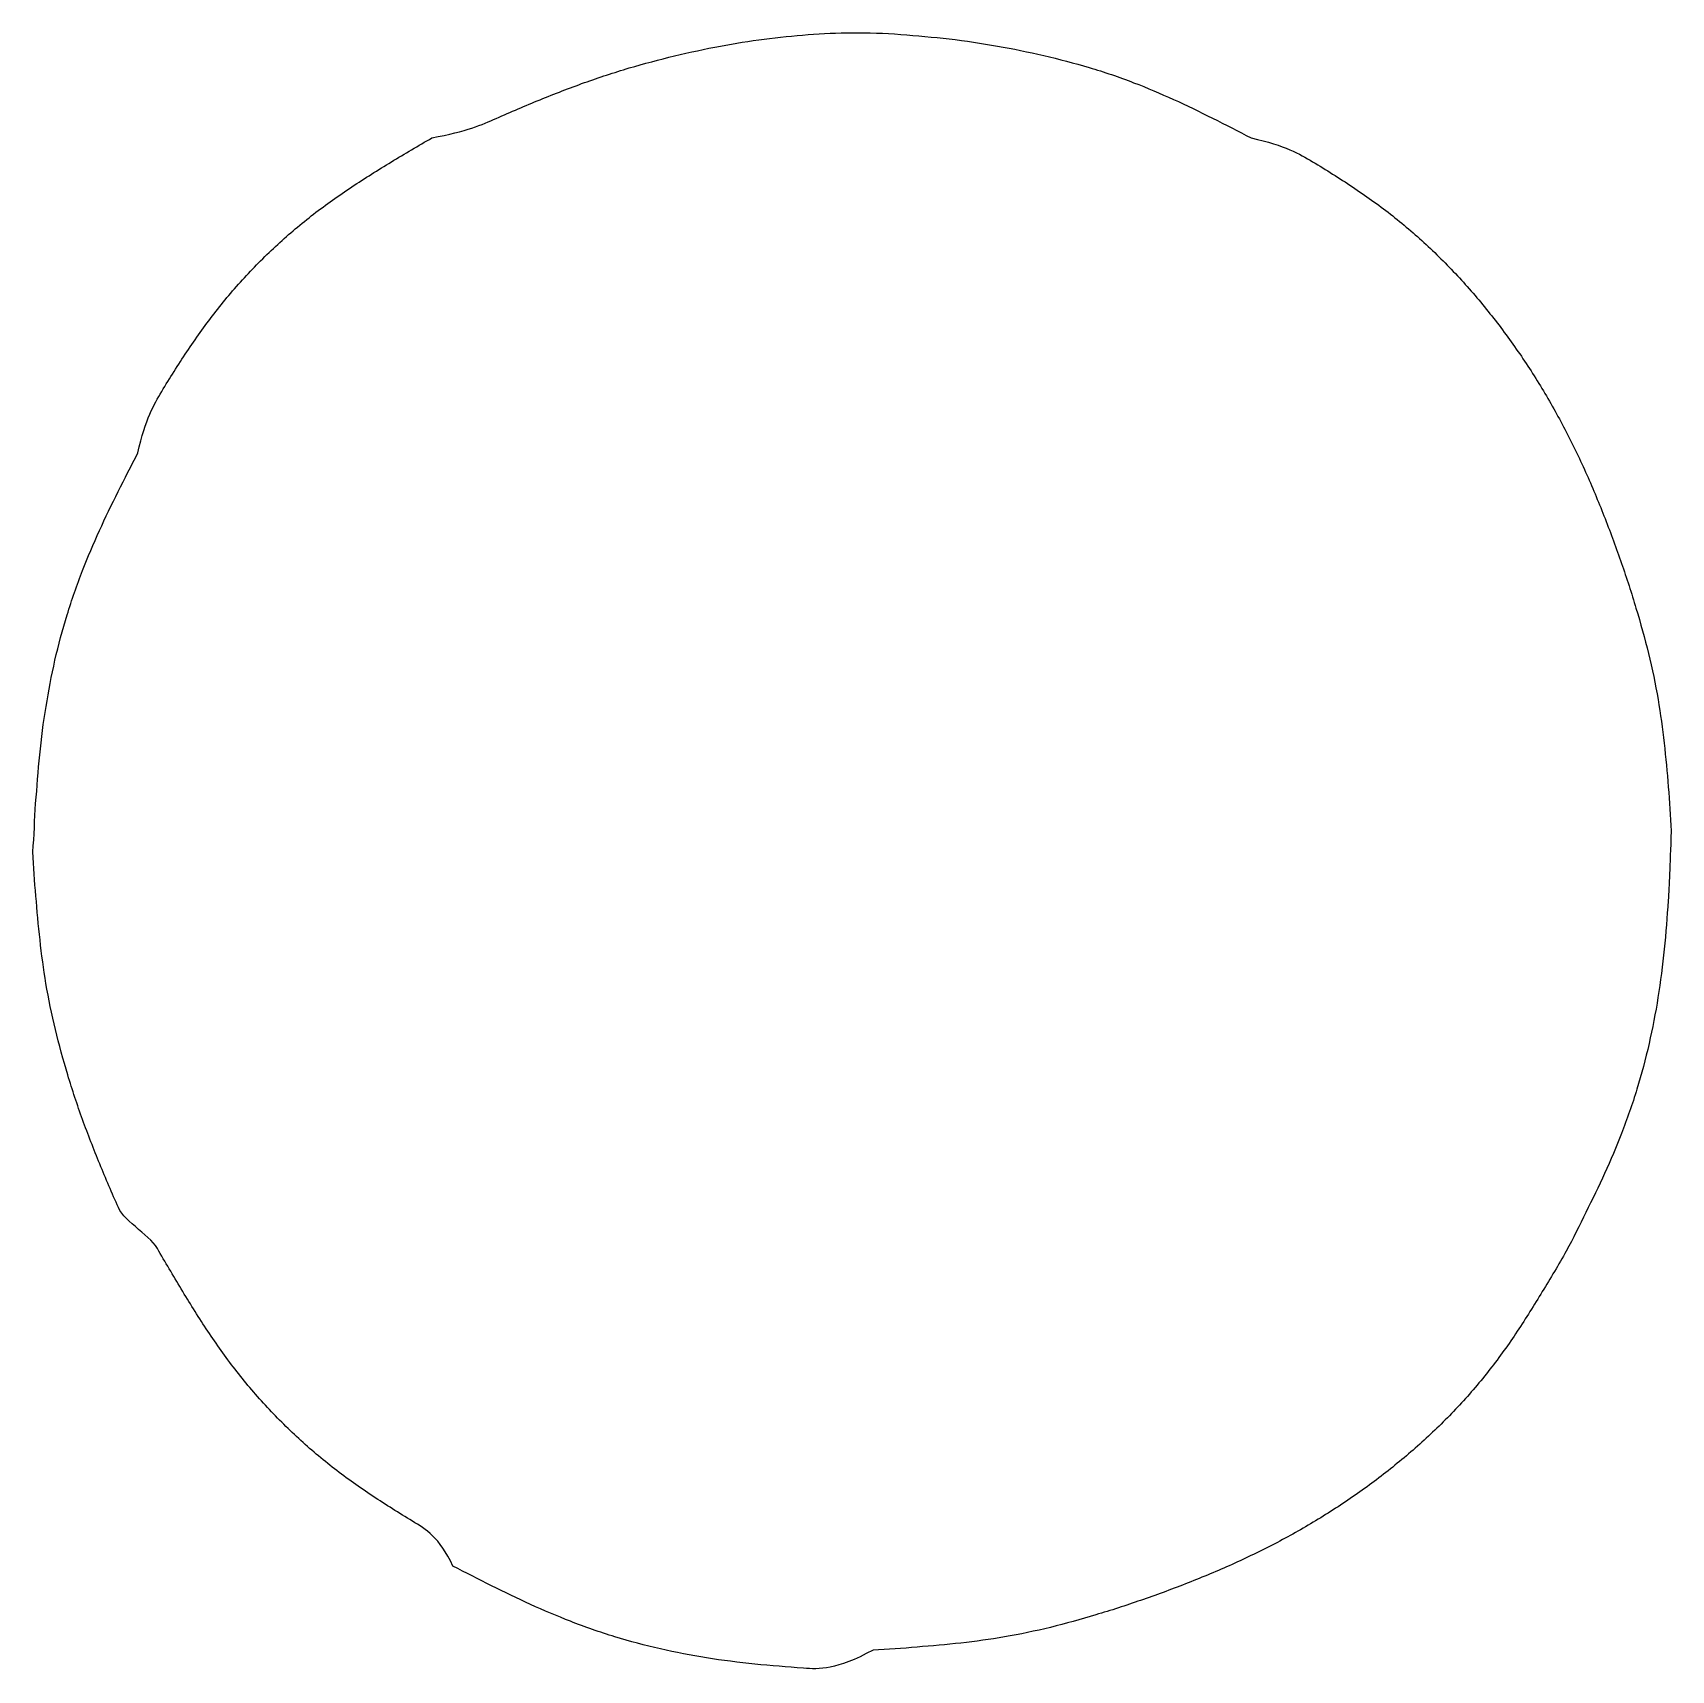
# Model space of a CAD drawing. Extents: x 594 to 1131, y 303 to 853.
# Drawn here: x 700.706 to 703.457, y 708.633 to 711.383 of the extents above; entities that cross this region are included whole.
import ezdxf

# ---------------------------------------------------------------- set-up
doc = ezdxf.new("R2010")
doc.units = 0
doc.layers.get('0').update_dxf_attribs({"linetype": 'CONTINUOUS'})

msp = doc.modelspace()

# ---------------------------------------------------------------- linework, layer by layer
at = {"color": 7}
for points in [[(701.860791, 711.360417), (701.885133, 711.364942), (701.909501, 711.368911), (701.934002, 711.372086)], [(701.934002, 711.372086), (701.958608, 711.375261), (701.983055, 711.377906), (702.007688, 711.379758)], [(702.007688, 711.379758), (702.032294, 711.382325), (702.056927, 711.382589), (702.081586, 711.382589)], [(702.081586, 711.382589), (702.108838, 711.382801), (702.136117, 711.382669), (702.163316, 711.380023)], [(702.163316, 711.380023), (702.190568, 711.377404), (702.217741, 711.375816), (702.244834, 711.372641)], [(702.244834, 711.372641), (702.27198, 711.36936), (702.299021, 711.365127), (702.325929, 711.360364)], [(701.707174, 711.32364), (701.73231, 711.330943), (701.757842, 711.337822), (701.783454, 711.343907)], [(701.783454, 711.343907), (701.809118, 711.350099), (701.834889, 711.355655), (701.860791, 711.360417)], [(702.325929, 711.360364), (702.351858, 711.355919), (702.377814, 711.350628), (702.403531, 711.344542)], [(702.403531, 711.344542), (702.429196, 711.338457), (702.454675, 711.331842), (702.479916, 711.324434)], [(701.632139, 711.299034), (701.657009, 711.307765), (701.681933, 711.315967), (701.707174, 711.32364)], [(702.479916, 711.324434), (702.505052, 711.316946), (702.530029, 711.30848), (702.554555, 711.298955)], [(701.557685, 711.27038), (701.582291, 711.280434), (701.607083, 711.289959), (701.632139, 711.299034)], [(702.554555, 711.298955), (702.577045, 711.290303), (702.599429, 711.280778), (702.621442, 711.270882)], [(701.484236, 711.239), (701.508578, 711.249848), (701.533052, 711.260431), (701.557685, 711.27038)], [(702.621442, 711.270882), (702.643403, 711.260828), (702.66531, 711.250245), (702.686979, 711.239397)], [(701.376048, 711.206271), (701.435606, 711.217384), (701.459868, 711.228232), (701.484236, 711.239)], [(702.686979, 711.239397), (702.708675, 711.228549), (702.730292, 711.217437), (702.751855, 711.206271)], [(701.30813, 711.166054), (701.330619, 711.179548), (701.353347, 711.192963), (701.376048, 711.206271)], [(702.751855, 711.206271), (702.809878, 711.193042), (702.832633, 711.179707), (702.855175, 711.166107)], [(701.241508, 711.123986), (701.263468, 711.138538), (701.285667, 711.152455), (701.30813, 711.166054)], [(702.855175, 711.166107), (702.877665, 711.152614), (702.899969, 711.138617), (702.92185, 711.124065)], [(701.177452, 711.078213), (701.198354, 711.094352), (701.219653, 711.109434), (701.241508, 711.123986)], [(702.92185, 711.124065), (702.943546, 711.109513), (702.965056, 711.094326), (702.98572, 711.078213)], [(701.117101, 711.027281), (701.136415, 711.045008), (701.156629, 711.0621), (701.177452, 711.078213)], [(702.98572, 711.078213), (703.006358, 711.062073), (703.026466, 711.044981), (703.045754, 711.027095)], [(701.061168, 710.971321), (701.078895, 710.990636), (701.09768, 711.009421), (701.117101, 711.027281)], [(703.045754, 711.027095), (703.065069, 711.009104), (703.083669, 710.990477), (703.101529, 710.971083)], [(701.010209, 710.91097), (701.026349, 710.931872), (701.043335, 710.951954), (701.061168, 710.971321)], [(703.101529, 710.971083), (703.11952, 710.951768), (703.136533, 710.931607), (703.152964, 710.91097)], [(700.964463, 710.846914), (700.979015, 710.868874), (700.994175, 710.8902), (701.010209, 710.91097)], [(703.152964, 710.91097), (703.169368, 710.890332), (703.185058, 710.869218), (703.200006, 710.847549)], [(700.922394, 710.780292), (700.935888, 710.802782), (700.94991, 710.825033), (700.964463, 710.846914)], [(703.200006, 710.847549), (703.215088, 710.825853), (703.22919, 710.803787), (703.24271, 710.781218)], [(700.882177, 710.677104), (700.895406, 710.735075), (700.908768, 710.757776), (700.922394, 710.780292)], [(703.24271, 710.781218), (703.256204, 710.758728), (703.268904, 710.73571), (703.281022, 710.712373)], [(703.281022, 710.712373), (703.293193, 710.688826), (703.304834, 710.664722), (703.31555, 710.640433)], [(700.849184, 710.612229), (700.860032, 710.633924), (700.871144, 710.655514), (700.882177, 710.677104)], [(703.31555, 710.640433), (703.326398, 710.616092), (703.336452, 710.591512), (703.346268, 710.566694)], [(700.817725, 710.546691), (700.827779, 710.568652), (700.838362, 710.590533), (700.849184, 710.612229)], [(703.346268, 710.566694), (703.356058, 710.541823), (703.365054, 710.516793), (703.373785, 710.491579)], [(700.78952, 710.479805), (700.798145, 710.502294), (700.80767, 710.524652), (700.817725, 710.546691)], [(703.373785, 710.491579), (703.382516, 710.466708), (703.390718, 710.441572), (703.398127, 710.416305)], [(700.763485, 710.405166), (700.771264, 710.430301), (700.779995, 710.455251), (700.78952, 710.479805)], [(700.743086, 710.328754), (700.748933, 710.354419), (700.755812, 710.379951), (700.763485, 710.405166)], [(703.398127, 710.416305), (703.405932, 710.391169), (703.412811, 710.36569), (703.419161, 710.340078)], [(700.728084, 710.251178), (700.732238, 710.277107), (700.737265, 710.303089), (700.743086, 710.328754)], [(703.419161, 710.340078), (703.425431, 710.314678), (703.430723, 710.288828), (703.435221, 710.262926)], [(703.435221, 710.262926), (703.439428, 710.238584), (703.442603, 710.214242), (703.445513, 710.189795)], [(700.717553, 710.170083), (700.720146, 710.197203), (700.723586, 710.224244), (700.728084, 710.251178)], [(703.445513, 710.189795), (703.44808, 710.165189), (703.450461, 710.140688), (703.452313, 710.116108)], [(700.710542, 710.088565), (700.71332, 710.115764), (700.714643, 710.142937), (700.717553, 710.170083)], [(703.452313, 710.116108), (703.454959, 710.091502), (703.455753, 710.06679), (703.45734, 710.042131)], [(700.705779, 710.006836), (700.708425, 710.034088), (700.70869, 710.06134), (700.710542, 710.088565)], [(703.45734, 710.042131), (703.454774, 709.979583), (703.454245, 709.952331), (703.452393, 709.925106)], [(700.711071, 709.932911), (700.708425, 709.957517), (700.707367, 709.982203), (700.705779, 710.006836)], [(700.71795, 709.859251), (700.715304, 709.883857), (700.712923, 709.908331), (700.711071, 709.932911)], [(703.452393, 709.925106), (703.449879, 709.897907), (703.448556, 709.870734), (703.445646, 709.843614)], [(700.727899, 709.786041), (700.724036, 709.810382), (700.720596, 709.834777), (700.71795, 709.859251)], [(703.445646, 709.843614), (703.442788, 709.816494), (703.439349, 709.789427), (703.435115, 709.762519)], [(700.743826, 709.708703), (700.737688, 709.734368), (700.732396, 709.760085), (700.727899, 709.786041)], [(703.435115, 709.762519), (703.430935, 709.73659), (703.425908, 709.710608), (703.420087, 709.684943)], [(700.764543, 709.632397), (700.756791, 709.657533), (700.749912, 709.683065), (700.743826, 709.708703)], [(703.420087, 709.684943), (703.414266, 709.659279), (703.407387, 709.633747), (703.399714, 709.608532)], [(700.789414, 709.557388), (700.780418, 709.582259), (700.772216, 709.607182), (700.764543, 709.632397)], [(703.399714, 709.608532), (703.391962, 709.583396), (703.38323, 709.55842), (703.373705, 709.533866)], [(700.81828, 709.482908), (700.808226, 709.507514), (700.798436, 709.532358), (700.789414, 709.557388)], [(703.373705, 709.533866), (703.365054, 709.511377), (703.355529, 709.488993), (703.345501, 709.46698)], [(700.849607, 709.409486), (700.838759, 709.433827), (700.82844, 709.458301), (700.81828, 709.482908)], [(703.345501, 709.46698), (703.335447, 709.445019), (703.324599, 709.423218), (703.314042, 709.401442)], [(700.917446, 709.336567), (700.906598, 709.360908), (700.860323, 709.385118), (700.849607, 709.409486)], [(703.314042, 709.401442), (703.303459, 709.379747), (703.292611, 709.357839), (703.281022, 709.336567)], [(700.957689, 709.268648), (700.943931, 709.291138), (700.930755, 709.313865), (700.917446, 709.336567)], [(703.281022, 709.336567), (703.268322, 709.313548), (703.254564, 709.290979), (703.240858, 709.268516)], [(700.999758, 709.202026), (700.985206, 709.223986), (700.971289, 709.246185), (700.957689, 709.268648)], [(703.240858, 709.268516), (703.2271, 709.246026), (703.213341, 709.223748), (703.198816, 709.201867)], [(701.045504, 709.13797), (701.029365, 709.158608), (701.014284, 709.180171), (700.999758, 709.202026)], [(703.198816, 709.201867), (703.184264, 709.179907), (703.169103, 709.158634), (703.152964, 709.13797)], [(701.096463, 709.077619), (701.078736, 709.096933), (701.061618, 709.117148), (701.045504, 709.13797)], [(703.152964, 709.13797), (703.136824, 709.117333), (703.119732, 709.097251), (703.101873, 709.077963)], [(701.15237, 709.021686), (701.133055, 709.039678), (701.114296, 709.058198), (701.096463, 709.077619)], [(703.101873, 709.077963), (703.083881, 709.058648), (703.065228, 709.040048), (703.04586, 709.022215)], [(701.212721, 708.970754), (701.191819, 708.986893), (701.171764, 709.003879), (701.15237, 709.021686)], [(703.04586, 709.022215), (703.026546, 709.004223), (703.006358, 708.987184), (702.98572, 708.970754)], [(701.276777, 708.924981), (701.254816, 708.939533), (701.233491, 708.954693), (701.212721, 708.970754)], [(702.98572, 708.970754), (702.965083, 708.954349), (702.943969, 708.93866), (702.9223, 708.923711)], [(701.343399, 708.882912), (701.320909, 708.896406), (701.298658, 708.910429), (701.276777, 708.924981)], [(702.9223, 708.923711), (702.900604, 708.908894), (702.878538, 708.894527), (702.855995, 708.881007)], [(701.411317, 708.807426), (701.388563, 708.856004), (701.365915, 708.869312), (701.343399, 708.882912)], [(702.855995, 708.881007), (702.833506, 708.867513), (702.81046, 708.854813), (702.787124, 708.842695)], [(702.787124, 708.842695), (702.763576, 708.830524), (702.739499, 708.819147), (702.715184, 708.808167)], [(701.47622, 708.774406), (701.454524, 708.785254), (701.432907, 708.796367), (701.411317, 708.807426)], [(702.715184, 708.808167), (702.690842, 708.797319), (702.666263, 708.787265), (702.641445, 708.777476)], [(702.641445, 708.777476), (702.616574, 708.767686), (702.591544, 708.75869), (702.566329, 708.749932)], [(701.541757, 708.742974), (701.519796, 708.753028), (701.497889, 708.763611), (701.47622, 708.774406)], [(702.566329, 708.749932), (702.541459, 708.741201), (702.516323, 708.732999), (702.491055, 708.725591)], [(701.608617, 708.714743), (701.586128, 708.723395), (701.56377, 708.73292), (701.541757, 708.742974)], [(702.491055, 708.725591), (702.46592, 708.717786), (702.440441, 708.710906), (702.414855, 708.704556)], [(701.683283, 708.688734), (701.658147, 708.696487), (701.633197, 708.705218), (701.608617, 708.714743)], [(702.414855, 708.704556), (702.389191, 708.698286), (702.363579, 708.692994), (702.337676, 708.688496)], [(701.759694, 708.668335), (701.73403, 708.674182), (701.708497, 708.681061), (701.683283, 708.688734)], [(701.83727, 708.653307), (701.811341, 708.657487), (701.785385, 708.662514), (701.759694, 708.668335)], [(702.116882, 708.666377), (702.054361, 708.632537), (702.027109, 708.634071), (701.999883, 708.635897)], [(702.190859, 708.671404), (702.166253, 708.668758), (702.141541, 708.667964), (702.116882, 708.666377)], [(702.264546, 708.678204), (702.239939, 708.675637), (702.215465, 708.673256), (702.190859, 708.671404)], [(702.337676, 708.688496), (702.313335, 708.684289), (702.28902, 708.681114), (702.264546, 708.678204)], [(701.918365, 708.642776), (701.891245, 708.645634), (701.864205, 708.649073), (701.83727, 708.653307)], [(701.999883, 708.635897), (701.972684, 708.638543), (701.945485, 708.639866), (701.918365, 708.642776)]]:
    msp.add_open_spline(points, degree=3, dxfattribs=at)

doc.saveas('drawing.dxf')
